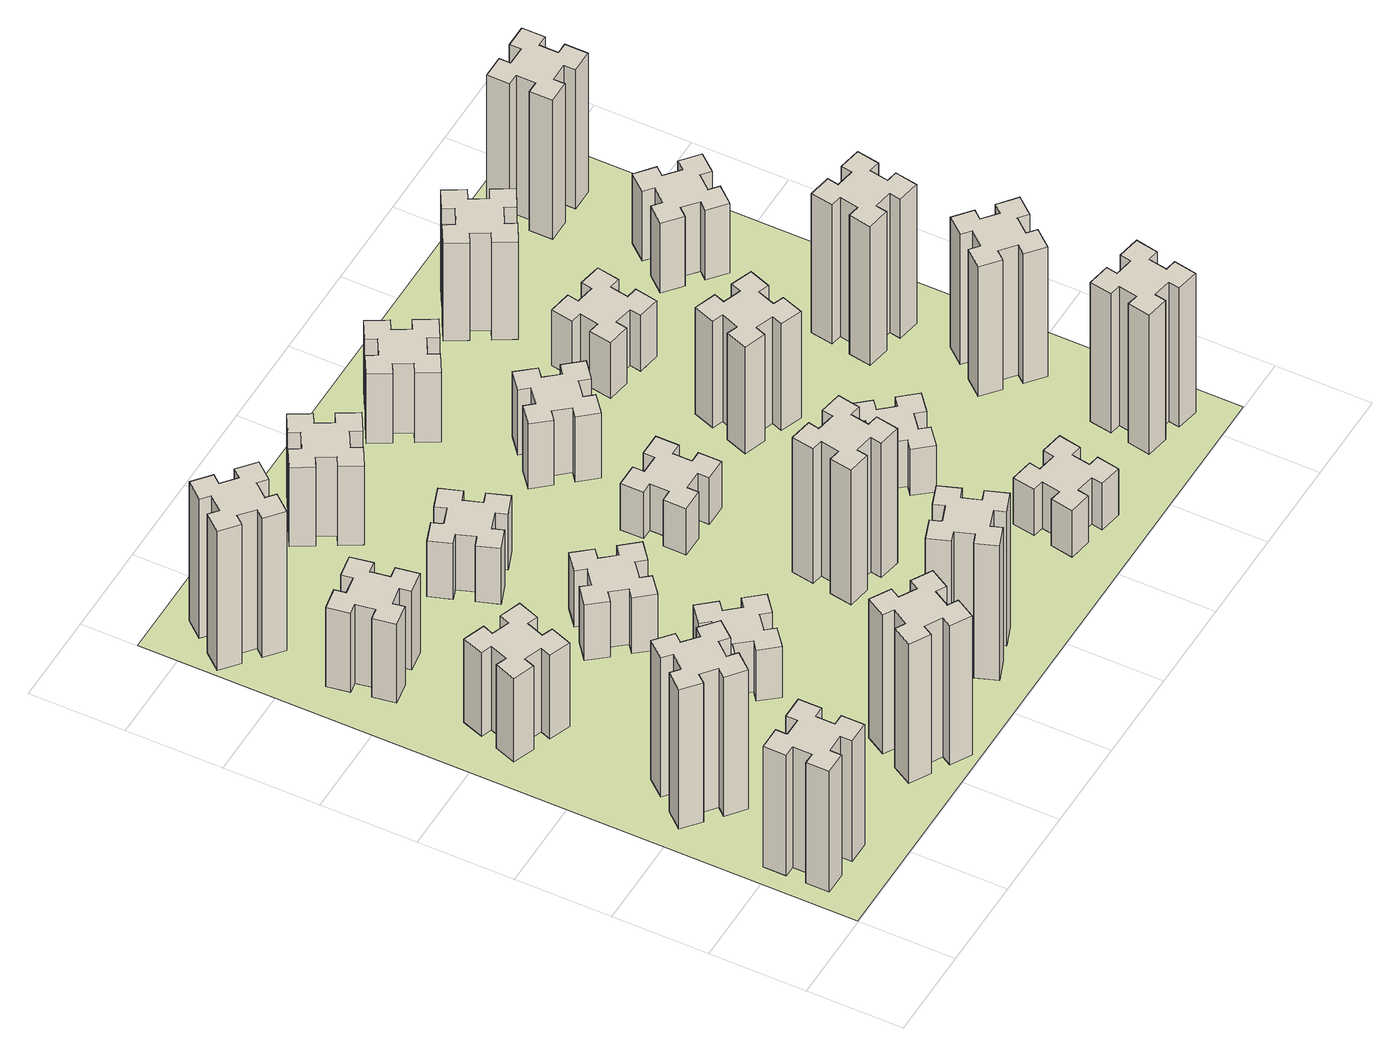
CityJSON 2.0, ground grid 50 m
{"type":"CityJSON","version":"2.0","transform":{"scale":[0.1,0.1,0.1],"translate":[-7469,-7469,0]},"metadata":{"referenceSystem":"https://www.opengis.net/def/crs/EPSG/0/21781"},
"CityObjects":{
"building1":{"type":"Building","attributes":{"class":"1000","function":"1000","usage":"1000","yearOfConstruction":2016,"roofType":"1000","measuredHeight":78,"storeysAboveGround":30,"storeysBelowGround":0},"geometry":[{"type":"Solid","lod":"1","boundaries":[[[[0,1,2,3,4,5,6,7,8,9,10,11,12,13,14,15,16,17,18,19]],[[17,16,20,21]],[[16,15,22,20]],[[15,14,23,22]],[[14,13,24,23]],[[13,12,25,24]],[[12,11,26,25]],[[11,10,27,26]],[[10,9,28,27]],[[9,8,29,28]],[[8,7,30,29]],[[7,6,31,30]],[[6,5,32,31]],[[5,4,33,32]],[[4,3,34,33]],[[3,2,35,34]],[[2,1,36,35]],[[1,0,37,36]],[[0,19,38,37]],[[19,18,39,38]],[[18,17,21,39]],[[24,25,26,27,28,29,30,31,32,33,34,35,36,37,38,39,21,20,22,23]]]]}]},
"building2":{"type":"Building","attributes":{"class":"1000","function":"1000","usage":"1000","yearOfConstruction":2016,"roofType":"1000","measuredHeight":90,"storeysAboveGround":30,"storeysBelowGround":0},"geometry":[{"type":"Solid","lod":"1","boundaries":[[[[40,41,42,43,44,45,46,47,48,49,50,51,52,53,54,55,56,57,58,59]],[[57,56,60,61]],[[56,55,62,60]],[[55,54,63,62]],[[54,53,64,63]],[[53,52,65,64]],[[52,51,66,65]],[[51,50,67,66]],[[50,49,68,67]],[[49,48,69,68]],[[48,47,70,69]],[[47,46,71,70]],[[46,45,72,71]],[[45,44,73,72]],[[44,43,74,73]],[[43,42,75,74]],[[42,41,76,75]],[[41,40,77,76]],[[40,59,78,77]],[[59,58,79,78]],[[58,57,61,79]],[[64,65,66,67,68,69,70,71,72,73,74,75,76,77,78,79,61,60,62,63]]]]}]},
"building3":{"type":"Building","attributes":{"class":"1000","function":"1000","usage":"1000","yearOfConstruction":2016,"roofType":"1000","measuredHeight":54,"storeysAboveGround":30,"storeysBelowGround":0},"geometry":[{"type":"Solid","lod":"1","boundaries":[[[[80,81,82,83,84,85,86,87,88,89,90,91,92,93,94,95,96,97,98,99]],[[97,96,100,101]],[[96,95,102,100]],[[95,94,103,102]],[[94,93,104,103]],[[93,92,105,104]],[[92,91,106,105]],[[91,90,107,106]],[[90,89,108,107]],[[89,88,109,108]],[[88,87,110,109]],[[87,86,111,110]],[[86,85,112,111]],[[85,84,113,112]],[[84,83,114,113]],[[83,82,115,114]],[[82,81,116,115]],[[81,80,117,116]],[[80,99,118,117]],[[99,98,119,118]],[[98,97,101,119]],[[104,105,106,107,108,109,110,111,112,113,114,115,116,117,118,119,101,100,102,103]]]]}]},
"building4":{"type":"Building","attributes":{"class":"1000","function":"1000","usage":"1000","yearOfConstruction":2016,"roofType":"1000","measuredHeight":51,"storeysAboveGround":30,"storeysBelowGround":0},"geometry":[{"type":"Solid","lod":"1","boundaries":[[[[120,121,122,123,124,125,126,127,128,129,130,131,132,133,134,135,136,137,138,139]],[[137,136,140,141]],[[136,135,142,140]],[[135,134,143,142]],[[134,133,144,143]],[[133,132,145,144]],[[132,131,146,145]],[[131,130,147,146]],[[130,129,148,147]],[[129,128,149,148]],[[128,127,150,149]],[[127,126,151,150]],[[126,125,152,151]],[[125,124,153,152]],[[124,123,154,153]],[[123,122,155,154]],[[122,121,156,155]],[[121,120,157,156]],[[120,139,158,157]],[[139,138,159,158]],[[138,137,141,159]],[[144,145,146,147,148,149,150,151,152,153,154,155,156,157,158,159,141,140,142,143]]]]}]},
"building5":{"type":"Building","attributes":{"class":"1000","function":"1000","usage":"1000","yearOfConstruction":2016,"roofType":"1000","measuredHeight":90,"storeysAboveGround":30,"storeysBelowGround":0},"geometry":[{"type":"Solid","lod":"1","boundaries":[[[[160,161,162,163,164,165,166,167,168,169,170,171,172,173,174,175,176,177,178,179]],[[177,176,180,181]],[[176,175,182,180]],[[175,174,183,182]],[[174,173,184,183]],[[173,172,185,184]],[[172,171,186,185]],[[171,170,187,186]],[[170,169,188,187]],[[169,168,189,188]],[[168,167,190,189]],[[167,166,191,190]],[[166,165,192,191]],[[165,164,193,192]],[[164,163,194,193]],[[163,162,195,194]],[[162,161,196,195]],[[161,160,197,196]],[[160,179,198,197]],[[179,178,199,198]],[[178,177,181,199]],[[184,185,186,187,188,189,190,191,192,193,194,195,196,197,198,199,181,180,182,183]]]]}]},
"building6":{"type":"Building","attributes":{"class":"1000","function":"1000","usage":"1000","yearOfConstruction":2016,"roofType":"1000","measuredHeight":90,"storeysAboveGround":30,"storeysBelowGround":0},"geometry":[{"type":"Solid","lod":"1","boundaries":[[[[200,201,202,203,204,205,206,207,208,209,210,211,212,213,214,215,216,217,218,219]],[[217,216,220,221]],[[216,215,222,220]],[[215,214,223,222]],[[214,213,224,223]],[[213,212,225,224]],[[212,211,226,225]],[[211,210,227,226]],[[210,209,228,227]],[[209,208,229,228]],[[208,207,230,229]],[[207,206,231,230]],[[206,205,232,231]],[[205,204,233,232]],[[204,203,234,233]],[[203,202,235,234]],[[202,201,236,235]],[[201,200,237,236]],[[200,219,238,237]],[[219,218,239,238]],[[218,217,221,239]],[[224,225,226,227,228,229,230,231,232,233,234,235,236,237,238,239,221,220,222,223]]]]}]},
"building7":{"type":"Building","attributes":{"class":"1000","function":"1000","usage":"1000","yearOfConstruction":2016,"roofType":"1000","measuredHeight":33,"storeysAboveGround":30,"storeysBelowGround":0},"geometry":[{"type":"Solid","lod":"1","boundaries":[[[[240,241,242,243,244,245,246,247,248,249,250,251,252,253,254,255,256,257,258,259]],[[257,256,260,261]],[[256,255,262,260]],[[255,254,263,262]],[[254,253,264,263]],[[253,252,265,264]],[[252,251,266,265]],[[251,250,267,266]],[[250,249,268,267]],[[249,248,269,268]],[[248,247,270,269]],[[247,246,271,270]],[[246,245,272,271]],[[245,244,273,272]],[[244,243,274,273]],[[243,242,275,274]],[[242,241,276,275]],[[241,240,277,276]],[[240,259,278,277]],[[259,258,279,278]],[[258,257,261,279]],[[264,265,266,267,268,269,270,271,272,273,274,275,276,277,278,279,261,260,262,263]]]]}]},
"building8":{"type":"Building","attributes":{"class":"1000","function":"1000","usage":"1000","yearOfConstruction":2016,"roofType":"1000","measuredHeight":36,"storeysAboveGround":30,"storeysBelowGround":0},"geometry":[{"type":"Solid","lod":"1","boundaries":[[[[280,281,282,283,284,285,286,287,288,289,290,291,292,293,294,295,296,297,298,299]],[[297,296,300,301]],[[296,295,302,300]],[[295,294,303,302]],[[294,293,304,303]],[[293,292,305,304]],[[292,291,306,305]],[[291,290,307,306]],[[290,289,308,307]],[[289,288,309,308]],[[288,287,310,309]],[[287,286,311,310]],[[286,285,312,311]],[[285,284,313,312]],[[284,283,314,313]],[[283,282,315,314]],[[282,281,316,315]],[[281,280,317,316]],[[280,299,318,317]],[[299,298,319,318]],[[298,297,301,319]],[[304,305,306,307,308,309,310,311,312,313,314,315,316,317,318,319,301,300,302,303]]]]}]},
"building9":{"type":"Building","attributes":{"class":"1000","function":"1000","usage":"1000","yearOfConstruction":2016,"roofType":"1000","measuredHeight":87,"storeysAboveGround":30,"storeysBelowGround":0},"geometry":[{"type":"Solid","lod":"1","boundaries":[[[[320,321,322,323,324,325,326,327,328,329,330,331,332,333,334,335,336,337,338,339]],[[337,336,340,341]],[[336,335,342,340]],[[335,334,343,342]],[[334,333,344,343]],[[333,332,345,344]],[[332,331,346,345]],[[331,330,347,346]],[[330,329,348,347]],[[329,328,349,348]],[[328,327,350,349]],[[327,326,351,350]],[[326,325,352,351]],[[325,324,353,352]],[[324,323,354,353]],[[323,322,355,354]],[[322,321,356,355]],[[321,320,357,356]],[[320,339,358,357]],[[339,338,359,358]],[[338,337,341,359]],[[344,345,346,347,348,349,350,351,352,353,354,355,356,357,358,359,341,340,342,343]]]]}]},
"building10":{"type":"Building","attributes":{"class":"1000","function":"1000","usage":"1000","yearOfConstruction":2016,"roofType":"1000","measuredHeight":36,"storeysAboveGround":30,"storeysBelowGround":0},"geometry":[{"type":"Solid","lod":"1","boundaries":[[[[360,361,362,363,364,365,366,367,368,369,370,371,372,373,374,375,376,377,378,379]],[[377,376,380,381]],[[376,375,382,380]],[[375,374,383,382]],[[374,373,384,383]],[[373,372,385,384]],[[372,371,386,385]],[[371,370,387,386]],[[370,369,388,387]],[[369,368,389,388]],[[368,367,390,389]],[[367,366,391,390]],[[366,365,392,391]],[[365,364,393,392]],[[364,363,394,393]],[[363,362,395,394]],[[362,361,396,395]],[[361,360,397,396]],[[360,379,398,397]],[[379,378,399,398]],[[378,377,381,399]],[[384,385,386,387,388,389,390,391,392,393,394,395,396,397,398,399,381,380,382,383]]]]}]},
"building11":{"type":"Building","attributes":{"class":"1000","function":"1000","usage":"1000","yearOfConstruction":2016,"roofType":"1000","measuredHeight":51,"storeysAboveGround":30,"storeysBelowGround":0},"geometry":[{"type":"Solid","lod":"1","boundaries":[[[[400,401,402,403,404,405,406,407,408,409,410,411,412,413,414,415,416,417,418,419]],[[417,416,420,421]],[[416,415,422,420]],[[415,414,423,422]],[[414,413,424,423]],[[413,412,425,424]],[[412,411,426,425]],[[411,410,427,426]],[[410,409,428,427]],[[409,408,429,428]],[[408,407,430,429]],[[407,406,431,430]],[[406,405,432,431]],[[405,404,433,432]],[[404,403,434,433]],[[403,402,435,434]],[[402,401,436,435]],[[401,400,437,436]],[[400,419,438,437]],[[419,418,439,438]],[[418,417,421,439]],[[424,425,426,427,428,429,430,431,432,433,434,435,436,437,438,439,421,420,422,423]]]]}]},
"building12":{"type":"Building","attributes":{"class":"1000","function":"1000","usage":"1000","yearOfConstruction":2016,"roofType":"1000","measuredHeight":87,"storeysAboveGround":30,"storeysBelowGround":0},"geometry":[{"type":"Solid","lod":"1","boundaries":[[[[440,441,442,443,444,445,446,447,448,449,450,451,452,453,454,455,456,457,458,459]],[[457,456,460,461]],[[456,455,462,460]],[[455,454,463,462]],[[454,453,464,463]],[[453,452,465,464]],[[452,451,466,465]],[[451,450,467,466]],[[450,449,468,467]],[[449,448,469,468]],[[448,447,470,469]],[[447,446,471,470]],[[446,445,472,471]],[[445,444,473,472]],[[444,443,474,473]],[[443,442,475,474]],[[442,441,476,475]],[[441,440,477,476]],[[440,459,478,477]],[[459,458,479,478]],[[458,457,461,479]],[[464,465,466,467,468,469,470,471,472,473,474,475,476,477,478,479,461,460,462,463]]]]}]},
"building13":{"type":"Building","attributes":{"class":"1000","function":"1000","usage":"1000","yearOfConstruction":2016,"roofType":"1000","measuredHeight":30,"storeysAboveGround":30,"storeysBelowGround":0},"geometry":[{"type":"Solid","lod":"1","boundaries":[[[[480,481,482,483,484,485,486,487,488,489,490,491,492,493,494,495,496,497,498,499]],[[497,496,500,501]],[[496,495,502,500]],[[495,494,503,502]],[[494,493,504,503]],[[493,492,505,504]],[[492,491,506,505]],[[491,490,507,506]],[[490,489,508,507]],[[489,488,509,508]],[[488,487,510,509]],[[487,486,511,510]],[[486,485,512,511]],[[485,484,513,512]],[[484,483,514,513]],[[483,482,515,514]],[[482,481,516,515]],[[481,480,517,516]],[[480,499,518,517]],[[499,498,519,518]],[[498,497,501,519]],[[504,505,506,507,508,509,510,511,512,513,514,515,516,517,518,519,501,500,502,503]]]]}]},
"building14":{"type":"Building","attributes":{"class":"1000","function":"1000","usage":"1000","yearOfConstruction":2016,"roofType":"1000","measuredHeight":42,"storeysAboveGround":30,"storeysBelowGround":0},"geometry":[{"type":"Solid","lod":"1","boundaries":[[[[520,521,522,523,524,525,526,527,528,529,530,531,532,533,534,535,536,537,538,539]],[[537,536,540,541]],[[536,535,542,540]],[[535,534,543,542]],[[534,533,544,543]],[[533,532,545,544]],[[532,531,546,545]],[[531,530,547,546]],[[530,529,548,547]],[[529,528,549,548]],[[528,527,550,549]],[[527,526,551,550]],[[526,525,552,551]],[[525,524,553,552]],[[524,523,554,553]],[[523,522,555,554]],[[522,521,556,555]],[[521,520,557,556]],[[520,539,558,557]],[[539,538,559,558]],[[538,537,541,559]],[[544,545,546,547,548,549,550,551,552,553,554,555,556,557,558,559,541,540,542,543]]]]}]},
"building15":{"type":"Building","attributes":{"class":"1000","function":"1000","usage":"1000","yearOfConstruction":2016,"roofType":"1000","measuredHeight":30,"storeysAboveGround":30,"storeysBelowGround":0},"geometry":[{"type":"Solid","lod":"1","boundaries":[[[[560,561,562,563,564,565,566,567,568,569,570,571,572,573,574,575,576,577,578,579]],[[577,576,580,581]],[[576,575,582,580]],[[575,574,583,582]],[[574,573,584,583]],[[573,572,585,584]],[[572,571,586,585]],[[571,570,587,586]],[[570,569,588,587]],[[569,568,589,588]],[[568,567,590,589]],[[567,566,591,590]],[[566,565,592,591]],[[565,564,593,592]],[[564,563,594,593]],[[563,562,595,594]],[[562,561,596,595]],[[561,560,597,596]],[[560,579,598,597]],[[579,578,599,598]],[[578,577,581,599]],[[584,585,586,587,588,589,590,591,592,593,594,595,596,597,598,599,581,580,582,583]]]]}]},
"building16":{"type":"Building","attributes":{"class":"1000","function":"1000","usage":"1000","yearOfConstruction":2016,"roofType":"1000","measuredHeight":45,"storeysAboveGround":30,"storeysBelowGround":0},"geometry":[{"type":"Solid","lod":"1","boundaries":[[[[600,601,602,603,604,605,606,607,608,609,610,611,612,613,614,615,616,617,618,619]],[[617,616,620,621]],[[616,615,622,620]],[[615,614,623,622]],[[614,613,624,623]],[[613,612,625,624]],[[612,611,626,625]],[[611,610,627,626]],[[610,609,628,627]],[[609,608,629,628]],[[608,607,630,629]],[[607,606,631,630]],[[606,605,632,631]],[[605,604,633,632]],[[604,603,634,633]],[[603,602,635,634]],[[602,601,636,635]],[[601,600,637,636]],[[600,619,638,637]],[[619,618,639,638]],[[618,617,621,639]],[[624,625,626,627,628,629,630,631,632,633,634,635,636,637,638,639,621,620,622,623]]]]}]},
"building17":{"type":"Building","attributes":{"class":"1000","function":"1000","usage":"1000","yearOfConstruction":2016,"roofType":"1000","measuredHeight":30,"storeysAboveGround":30,"storeysBelowGround":0},"geometry":[{"type":"Solid","lod":"1","boundaries":[[[[640,641,642,643,644,645,646,647,648,649,650,651,652,653,654,655,656,657,658,659]],[[657,656,660,661]],[[656,655,662,660]],[[655,654,663,662]],[[654,653,664,663]],[[653,652,665,664]],[[652,651,666,665]],[[651,650,667,666]],[[650,649,668,667]],[[649,648,669,668]],[[648,647,670,669]],[[647,646,671,670]],[[646,645,672,671]],[[645,644,673,672]],[[644,643,674,673]],[[643,642,675,674]],[[642,641,676,675]],[[641,640,677,676]],[[640,659,678,677]],[[659,658,679,678]],[[658,657,661,679]],[[664,665,666,667,668,669,670,671,672,673,674,675,676,677,678,679,661,660,662,663]]]]}]},
"building18":{"type":"Building","attributes":{"class":"1000","function":"1000","usage":"1000","yearOfConstruction":2016,"roofType":"1000","measuredHeight":69,"storeysAboveGround":30,"storeysBelowGround":0},"geometry":[{"type":"Solid","lod":"1","boundaries":[[[[680,681,682,683,684,685,686,687,688,689,690,691,692,693,694,695,696,697,698,699]],[[697,696,700,701]],[[696,695,702,700]],[[695,694,703,702]],[[694,693,704,703]],[[693,692,705,704]],[[692,691,706,705]],[[691,690,707,706]],[[690,689,708,707]],[[689,688,709,708]],[[688,687,710,709]],[[687,686,711,710]],[[686,685,712,711]],[[685,684,713,712]],[[684,683,714,713]],[[683,682,715,714]],[[682,681,716,715]],[[681,680,717,716]],[[680,699,718,717]],[[699,698,719,718]],[[698,697,701,719]],[[704,705,706,707,708,709,710,711,712,713,714,715,716,717,718,719,701,700,702,703]]]]}]},
"building19":{"type":"Building","attributes":{"class":"1000","function":"1000","usage":"1000","yearOfConstruction":2016,"roofType":"1000","measuredHeight":36,"storeysAboveGround":30,"storeysBelowGround":0},"geometry":[{"type":"Solid","lod":"1","boundaries":[[[[720,721,722,723,724,725,726,727,728,729,730,731,732,733,734,735,736,737,738,739]],[[737,736,740,741]],[[736,735,742,740]],[[735,734,743,742]],[[734,733,744,743]],[[733,732,745,744]],[[732,731,746,745]],[[731,730,747,746]],[[730,729,748,747]],[[729,728,749,748]],[[728,727,750,749]],[[727,726,751,750]],[[726,725,752,751]],[[725,724,753,752]],[[724,723,754,753]],[[723,722,755,754]],[[722,721,756,755]],[[721,720,757,756]],[[720,739,758,757]],[[739,738,759,758]],[[738,737,741,759]],[[744,745,746,747,748,749,750,751,752,753,754,755,756,757,758,759,741,740,742,743]]]]}]},
"building20":{"type":"Building","attributes":{"class":"1000","function":"1000","usage":"1000","yearOfConstruction":2016,"roofType":"1000","measuredHeight":90,"storeysAboveGround":30,"storeysBelowGround":0},"geometry":[{"type":"Solid","lod":"1","boundaries":[[[[760,761,762,763,764,765,766,767,768,769,770,771,772,773,774,775,776,777,778,779]],[[777,776,780,781]],[[776,775,782,780]],[[775,774,783,782]],[[774,773,784,783]],[[773,772,785,784]],[[772,771,786,785]],[[771,770,787,786]],[[770,769,788,787]],[[769,768,789,788]],[[768,767,790,789]],[[767,766,791,790]],[[766,765,792,791]],[[765,764,793,792]],[[764,763,794,793]],[[763,762,795,794]],[[762,761,796,795]],[[761,760,797,796]],[[760,779,798,797]],[[779,778,799,798]],[[778,777,781,799]],[[784,785,786,787,788,789,790,791,792,793,794,795,796,797,798,799,781,780,782,783]]]]}]},
"building21":{"type":"Building","attributes":{"class":"1000","function":"1000","usage":"1000","yearOfConstruction":2016,"roofType":"1000","measuredHeight":63,"storeysAboveGround":30,"storeysBelowGround":0},"geometry":[{"type":"Solid","lod":"1","boundaries":[[[[800,801,802,803,804,805,806,807,808,809,810,811,812,813,814,815,816,817,818,819]],[[817,816,820,821]],[[816,815,822,820]],[[815,814,823,822]],[[814,813,824,823]],[[813,812,825,824]],[[812,811,826,825]],[[811,810,827,826]],[[810,809,828,827]],[[809,808,829,828]],[[808,807,830,829]],[[807,806,831,830]],[[806,805,832,831]],[[805,804,833,832]],[[804,803,834,833]],[[803,802,835,834]],[[802,801,836,835]],[[801,800,837,836]],[[800,819,838,837]],[[819,818,839,838]],[[818,817,821,839]],[[824,825,826,827,828,829,830,831,832,833,834,835,836,837,838,839,821,820,822,823]]]]}]},
"building22":{"type":"Building","attributes":{"class":"1000","function":"1000","usage":"1000","yearOfConstruction":2016,"roofType":"1000","measuredHeight":84,"storeysAboveGround":30,"storeysBelowGround":0},"geometry":[{"type":"Solid","lod":"1","boundaries":[[[[840,841,842,843,844,845,846,847,848,849,850,851,852,853,854,855,856,857,858,859]],[[857,856,860,861]],[[856,855,862,860]],[[855,854,863,862]],[[854,853,864,863]],[[853,852,865,864]],[[852,851,866,865]],[[851,850,867,866]],[[850,849,868,867]],[[849,848,869,868]],[[848,847,870,869]],[[847,846,871,870]],[[846,845,872,871]],[[845,844,873,872]],[[844,843,874,873]],[[843,842,875,874]],[[842,841,876,875]],[[841,840,877,876]],[[840,859,878,877]],[[859,858,879,878]],[[858,857,861,879]],[[864,865,866,867,868,869,870,871,872,873,874,875,876,877,878,879,861,860,862,863]]]]}]},
"building23":{"type":"Building","attributes":{"class":"1000","function":"1000","usage":"1000","yearOfConstruction":2016,"roofType":"1000","measuredHeight":90,"storeysAboveGround":30,"storeysBelowGround":0},"geometry":[{"type":"Solid","lod":"1","boundaries":[[[[880,881,882,883,884,885,886,887,888,889,890,891,892,893,894,895,896,897,898,899]],[[897,896,900,901]],[[896,895,902,900]],[[895,894,903,902]],[[894,893,904,903]],[[893,892,905,904]],[[892,891,906,905]],[[891,890,907,906]],[[890,889,908,907]],[[889,888,909,908]],[[888,887,910,909]],[[887,886,911,910]],[[886,885,912,911]],[[885,884,913,912]],[[884,883,914,913]],[[883,882,915,914]],[[882,881,916,915]],[[881,880,917,916]],[[880,899,918,917]],[[899,898,919,918]],[[898,897,901,919]],[[904,905,906,907,908,909,910,911,912,913,914,915,916,917,918,919,901,900,902,903]]]]}]},
"building24":{"type":"Building","attributes":{"class":"1000","function":"1000","usage":"1000","yearOfConstruction":2016,"roofType":"1000","measuredHeight":45,"storeysAboveGround":30,"storeysBelowGround":0},"geometry":[{"type":"Solid","lod":"1","boundaries":[[[[920,921,922,923,924,925,926,927,928,929,930,931,932,933,934,935,936,937,938,939]],[[937,936,940,941]],[[936,935,942,940]],[[935,934,943,942]],[[934,933,944,943]],[[933,932,945,944]],[[932,931,946,945]],[[931,930,947,946]],[[930,929,948,947]],[[929,928,949,948]],[[928,927,950,949]],[[927,926,951,950]],[[926,925,952,951]],[[925,924,953,952]],[[924,923,954,953]],[[923,922,955,954]],[[922,921,956,955]],[[921,920,957,956]],[[920,939,958,957]],[[939,938,959,958]],[[938,937,941,959]],[[944,945,946,947,948,949,950,951,952,953,954,955,956,957,958,959,941,940,942,943]]]]}]},
"building25":{"type":"Building","attributes":{"class":"1000","function":"1000","usage":"1000","yearOfConstruction":2016,"roofType":"1000","measuredHeight":90,"storeysAboveGround":30,"storeysBelowGround":0},"geometry":[{"type":"Solid","lod":"1","boundaries":[[[[960,961,962,963,964,965,966,967,968,969,970,971,972,973,974,975,976,977,978,979]],[[977,976,980,981]],[[976,975,982,980]],[[975,974,983,982]],[[974,973,984,983]],[[973,972,985,984]],[[972,971,986,985]],[[971,970,987,986]],[[970,969,988,987]],[[969,968,989,988]],[[968,967,990,989]],[[967,966,991,990]],[[966,965,992,991]],[[965,964,993,992]],[[964,963,994,993]],[[963,962,995,994]],[[962,961,996,995]],[[961,960,997,996]],[[960,979,998,997]],[[979,978,999,998]],[[978,977,981,999]],[[984,985,986,987,988,989,990,991,992,993,994,995,996,997,998,999,981,980,982,983]]]]}]},
"landuse1":{"type":"LandUse","attributes":{"name":"plot1","function":"1010"},"geometry":[{"type":"MultiSurface","lod":"1","boundaries":[[[1000,1001,1002,1003]]]}]}
},
"vertices":[
[165,425,0],[165,325,0],[105,325,0],[105,205,0],[225,205,0],[225,265,0],[325,265,0],[325,205,0],[445,205,0],[445,325,0],[385,325,0],[385,425,0],[445,425,0],[445,545,0],[325,545,0],[325,485,0],[225,485,0],[225,545,0],[105,545,0],[105,425,0],[225,485,780],[225,545,780],[325,485,780],[325,545,780],[445,545,780],[445,425,780],[385,425,780],[385,325,780],[445,325,780],[445,205,780],[325,205,780],[325,265,780],[225,265,780],[225,205,780],[105,205,780],[105,325,780],[165,325,780],[165,425,780],[105,425,780],[105,545,780],
[484,1067,0],[408,1132,0],[446,1178,0],[354,1255,0],[277,1163,0],[323,1124,0],[259,1048,0],[213,1086,0],[136,994,0],[228,917,0],[266,963,0],[343,899,0],[304,853,0],[396,776,0],[473,868,0],[427,906,0],[492,983,0],[538,944,0],[615,1036,0],[523,1113,0],[492,983,900],[538,944,900],[427,906,900],[473,868,900],[396,776,900],[304,853,900],[343,899,900],[266,963,900],[228,917,900],[136,994,900],[213,1086,900],[259,1048,900],[323,1124,900],[277,1163,900],[354,1255,900],[446,1178,900],[408,1132,900],[484,1067,900],[523,1113,900],[615,1036,900],
[291,1869,0],[385,1835,0],[364,1779,0],[477,1737,0],[518,1850,0],[462,1871,0],[496,1965,0],[552,1944,0],[593,2057,0],[480,2098,0],[460,2042,0],[366,2076,0],[387,2132,0],[274,2173,0],[233,2060,0],[289,2040,0],[255,1946,0],[199,1967,0],[157,1854,0],[270,1813,0],[255,1946,540],[199,1967,540],[289,2040,540],[233,2060,540],[274,2173,540],[387,2132,540],[366,2076,540],[460,2042,540],[480,2098,540],[593,2057,540],[552,1944,540],[496,1965,540],[462,1871,540],[518,1850,540],[477,1737,540],[364,1779,540],[385,1835,540],[291,1869,540],[270,1813,540],[157,1854,540],
[405,2812,0],[307,2795,0],[297,2854,0],[178,2833,0],[199,2715,0],[258,2725,0],[276,2627,0],[217,2617,0],[237,2498,0],[356,2519,0],[345,2578,0],[444,2596,0],[454,2537,0],[572,2557,0],[551,2676,0],[492,2665,0],[475,2764,0],[534,2774,0],[513,2892,0],[395,2871,0],[475,2764,510],[534,2774,510],[492,2665,510],[551,2676,510],[572,2557,510],[454,2537,510],[444,2596,510],[345,2578,510],[356,2519,510],[237,2498,510],[217,2617,510],[276,2627,510],[258,2725,510],[199,2715,510],[178,2833,510],[297,2854,510],[307,2795,510],[405,2812,510],[395,2871,510],[513,2892,510],
[1214,346,0],[1127,396,0],[1157,448,0],[1053,508,0],[993,404,0],[1045,374,0],[995,287,0],[943,317,0],[883,213,0],[987,153,0],[1017,205,0],[1104,155,0],[1074,103,0],[1178,43,0],[1238,147,0],[1186,177,0],[1236,264,0],[1288,234,0],[1348,338,0],[1244,398,0],[1236,264,900],[1288,234,900],[1186,177,900],[1238,147,900],[1178,43,900],[1074,103,900],[1104,155,900],[1017,205,900],[987,153,900],[883,213,900],[943,317,900],[995,287,900],[1045,374,900],[993,404,900],[1053,508,900],[1157,448,900],[1127,396,900],[1214,346,900],[1244,398,900],[1348,338,900],
[384,3387,0],[308,3452,0],[346,3498,0],[254,3575,0],[177,3483,0],[223,3444,0],[159,3368,0],[113,3406,0],[36,3314,0],[128,3237,0],[166,3283,0],[243,3219,0],[204,3173,0],[296,3096,0],[373,3188,0],[327,3226,0],[392,3303,0],[438,3264,0],[515,3356,0],[423,3433,0],[392,3303,900],[438,3264,900],[327,3226,900],[373,3188,900],[296,3096,900],[204,3173,900],[243,3219,900],[166,3283,900],[128,3237,900],[36,3314,900],[113,3406,900],[159,3368,900],[223,3444,900],[177,3483,900],[254,3575,900],[346,3498,900],[308,3452,900],[384,3387,900],[423,3433,900],[515,3356,900],
[1083,1332,0],[1006,1267,0],[968,1313,0],[876,1236,0],[953,1144,0],[999,1183,0],[1063,1106,0],[1017,1068,0],[1094,976,0],[1186,1053,0],[1148,1099,0],[1224,1163,0],[1263,1117,0],[1355,1194,0],[1278,1286,0],[1232,1248,0],[1167,1324,0],[1213,1363,0],[1136,1455,0],[1044,1378,0],[1167,1324,330],[1213,1363,330],[1232,1248,330],[1278,1286,330],[1355,1194,330],[1263,1117,330],[1224,1163,330],[1148,1099,330],[1186,1053,330],[1094,976,330],[1017,1068,330],[1063,1106,330],[999,1183,330],[953,1144,330],[876,1236,330],[968,1313,330],[1006,1267,330],[1083,1332,330],[1044,1378,330],[1136,1455,330],
[1083,1972,0],[1006,1907,0],[968,1953,0],[876,1876,0],[953,1784,0],[999,1823,0],[1063,1746,0],[1017,1708,0],[1094,1616,0],[1186,1693,0],[1148,1739,0],[1224,1803,0],[1263,1757,0],[1355,1834,0],[1278,1926,0],[1232,1888,0],[1167,1964,0],[1213,2003,0],[1136,2095,0],[1044,2018,0],[1167,1964,360],[1213,2003,360],[1232,1888,360],[1278,1926,360],[1355,1834,360],[1263,1757,360],[1224,1803,360],[1148,1739,360],[1186,1693,360],[1094,1616,360],[1017,1708,360],[1063,1746,360],[999,1823,360],[953,1784,360],[876,1876,360],[968,1953,360],[1006,1907,360],[1083,1972,360],[1044,2018,360],[1136,2095,360],
[1765,496,0],[1671,462,0],[1650,518,0],[1537,477,0],[1579,364,0],[1635,385,0],[1669,291,0],[1613,270,0],[1654,157,0],[1767,199,0],[1746,255,0],[1840,289,0],[1860,233,0],[1973,274,0],[1932,387,0],[1876,366,0],[1842,460,0],[1898,480,0],[1857,593,0],[1744,552,0],[1842,460,870],[1898,480,870],[1876,366,870],[1932,387,870],[1973,274,870],[1860,233,870],[1840,289,870],[1746,255,870],[1767,199,870],[1654,157,870],[1613,270,870],[1669,291,870],[1635,385,870],[1579,364,870],[1537,477,870],[1650,518,870],[1671,462,870],[1765,496,870],[1744,552,870],[1857,593,870],
[1106,2475,0],[1200,2509,0],[1220,2453,0],[1333,2494,0],[1292,2607,0],[1236,2586,0],[1202,2680,0],[1258,2700,0],[1217,2813,0],[1104,2772,0],[1125,2716,0],[1031,2682,0],[1010,2738,0],[897,2697,0],[939,2584,0],[995,2605,0],[1029,2511,0],[973,2490,0],[1014,2377,0],[1127,2419,0],[1029,2511,360],[973,2490,360],[995,2605,360],[939,2584,360],[897,2697,360],[1010,2738,360],[1031,2682,360],[1125,2716,360],[1104,2772,360],[1217,2813,360],[1258,2700,360],[1202,2680,360],[1236,2586,360],[1292,2607,360],[1333,2494,360],[1220,2453,360],[1200,2509,360],[1106,2475,360],[1127,2419,360],[1014,2377,360],
[995,3324,0],[1045,3237,0],[993,3207,0],[1053,3103,0],[1157,3163,0],[1127,3215,0],[1214,3265,0],[1244,3213,0],[1348,3273,0],[1288,3377,0],[1236,3347,0],[1186,3434,0],[1238,3464,0],[1178,3568,0],[1074,3508,0],[1104,3456,0],[1017,3406,0],[987,3458,0],[883,3398,0],[943,3294,0],[1017,3406,510],[987,3458,510],[1104,3456,510],[1074,3508,510],[1178,3568,510],[1238,3464,510],[1186,3434,510],[1236,3347,510],[1288,3377,510],[1348,3273,510],[1244,3213,510],[1214,3265,510],[1127,3215,510],[1157,3163,510],[1053,3103,510],[993,3207,510],[1045,3237,510],[995,3324,510],[943,3294,510],[883,3398,510],
[2055,1047,0],[2072,1145,0],[2131,1135,0],[2152,1253,0],[2034,1274,0],[2024,1215,0],[1925,1232,0],[1936,1291,0],[1817,1312,0],[1797,1194,0],[1856,1184,0],[1838,1085,0],[1779,1096,0],[1758,977,0],[1877,957,0],[1887,1016,0],[1985,998,0],[1975,939,0],[2093,918,0],[2114,1037,0],[1985,998,870],[1975,939,870],[1887,1016,870],[1877,957,870],[1758,977,870],[1779,1096,870],[1838,1085,870],[1856,1184,870],[1797,1194,870],[1817,1312,870],[1936,1291,870],[1925,1232,870],[2024,1215,870],[2034,1274,870],[2152,1253,870],[2131,1135,870],[2072,1145,870],[2055,1047,870],[2114,1037,870],[2093,918,870],
[1905,2065,0],[1805,2065,0],[1805,2125,0],[1685,2125,0],[1685,2005,0],[1745,2005,0],[1745,1905,0],[1685,1905,0],[1685,1785,0],[1805,1785,0],[1805,1845,0],[1905,1845,0],[1905,1785,0],[2025,1785,0],[2025,1905,0],[1965,1905,0],[1965,2005,0],[2025,2005,0],[2025,2125,0],[1905,2125,0],[1965,2005,300],[2025,2005,300],[1965,1905,300],[2025,1905,300],[2025,1785,300],[1905,1785,300],[1905,1845,300],[1805,1845,300],[1805,1785,300],[1685,1785,300],[1685,1905,300],[1745,1905,300],[1745,2005,300],[1685,2005,300],[1685,2125,300],[1805,2125,300],[1805,2065,300],[1905,2065,300],[1905,2125,300],[2025,2125,300],
[1839,2563,0],[1903,2486,0],[1857,2448,0],[1934,2356,0],[2026,2433,0],[1988,2479,0],[2064,2543,0],[2103,2497,0],[2195,2574,0],[2118,2666,0],[2072,2628,0],[2007,2704,0],[2053,2743,0],[1976,2835,0],[1884,2758,0],[1923,2712,0],[1846,2647,0],[1808,2693,0],[1716,2616,0],[1793,2524,0],[1846,2647,420],[1808,2693,420],[1923,2712,420],[1884,2758,420],[1976,2835,420],[2053,2743,420],[2007,2704,420],[2072,2628,420],[2118,2666,420],[2195,2574,420],[2103,2497,420],[2064,2543,420],[1988,2479,420],[2026,2433,420],[1934,2356,420],[1857,2448,420],[1903,2486,420],[1839,2563,420],[1793,2524,420],[1716,2616,420],
[2596,444,0],[2578,345,0],[2519,356,0],[2498,237,0],[2617,217,0],[2627,276,0],[2725,258,0],[2715,199,0],[2833,178,0],[2854,297,0],[2795,307,0],[2812,405,0],[2871,395,0],[2892,513,0],[2774,534,0],[2764,475,0],[2665,492,0],[2676,551,0],[2557,572,0],[2537,454,0],[2665,492,300],[2676,551,300],[2764,475,300],[2774,534,300],[2892,513,300],[2871,395,300],[2812,405,300],[2795,307,300],[2854,297,300],[2833,178,300],[2715,199,300],[2725,258,300],[2627,276,300],[2617,217,300],[2498,237,300],[2519,356,300],[2578,345,300],[2596,444,300],[2537,454,300],[2557,572,300],
[1844,3456,0],[1757,3406,0],[1727,3458,0],[1623,3398,0],[1683,3294,0],[1735,3324,0],[1785,3237,0],[1733,3207,0],[1793,3103,0],[1897,3163,0],[1867,3215,0],[1954,3265,0],[1984,3213,0],[2088,3273,0],[2028,3377,0],[1976,3347,0],[1926,3434,0],[1978,3464,0],[1918,3568,0],[1814,3508,0],[1926,3434,450],[1978,3464,450],[1976,3347,450],[2028,3377,450],[2088,3273,450],[1984,3213,450],[1954,3265,450],[1867,3215,450],[1897,3163,450],[1793,3103,450],[1733,3207,450],[1785,3237,450],[1735,3324,450],[1683,3294,450],[1623,3398,450],[1727,3458,450],[1757,3406,450],[1844,3456,450],[1814,3508,450],[1918,3568,450],
[2628,1099,0],[2704,1163,0],[2743,1117,0],[2835,1194,0],[2758,1286,0],[2712,1248,0],[2647,1324,0],[2693,1363,0],[2616,1455,0],[2524,1378,0],[2563,1332,0],[2486,1267,0],[2448,1313,0],[2356,1236,0],[2433,1144,0],[2479,1183,0],[2543,1106,0],[2497,1068,0],[2574,976,0],[2666,1053,0],[2543,1106,300],[2497,1068,300],[2479,1183,300],[2433,1144,300],[2356,1236,300],[2448,1313,300],[2486,1267,300],[2563,1332,300],[2524,1378,300],[2616,1455,300],[2693,1363,300],[2647,1324,300],[2712,1248,300],[2758,1286,300],[2835,1194,300],[2743,1117,300],[2704,1163,300],[2628,1099,300],[2666,1053,300],[2574,976,300],
[2682,1871,0],[2716,1965,0],[2772,1944,0],[2813,2057,0],[2700,2098,0],[2680,2042,0],[2586,2076,0],[2607,2132,0],[2494,2173,0],[2453,2060,0],[2509,2040,0],[2475,1946,0],[2419,1967,0],[2377,1854,0],[2490,1813,0],[2511,1869,0],[2605,1835,0],[2584,1779,0],[2697,1737,0],[2738,1850,0],[2605,1835,690],[2584,1779,690],[2511,1869,690],[2490,1813,690],[2377,1854,690],[2419,1967,690],[2475,1946,690],[2509,2040,690],[2453,2060,690],[2494,2173,690],[2607,2132,690],[2586,2076,690],[2680,2042,690],[2700,2098,690],[2813,2057,690],[2772,1944,690],[2716,1965,690],[2682,1871,690],[2738,1850,690],[2697,1737,690],
[2664,2795,0],[2565,2812,0],[2576,2871,0],[2457,2892,0],[2437,2774,0],[2496,2764,0],[2478,2665,0],[2419,2676,0],[2398,2557,0],[2517,2537,0],[2527,2596,0],[2625,2578,0],[2615,2519,0],[2733,2498,0],[2754,2617,0],[2695,2627,0],[2712,2725,0],[2771,2715,0],[2792,2833,0],[2674,2854,0],[2712,2725,360],[2771,2715,360],[2695,2627,360],[2754,2617,360],[2733,2498,360],[2615,2519,360],[2625,2578,360],[2527,2596,360],[2517,2537,360],[2398,2557,360],[2419,2676,360],[2478,2665,360],[2496,2764,360],[2437,2774,360],[2457,2892,360],[2576,2871,360],[2565,2812,360],[2664,2795,360],[2674,2854,360],[2792,2833,360],
[3504,475,0],[3405,492,0],[3416,551,0],[3297,572,0],[3277,454,0],[3336,444,0],[3318,345,0],[3259,356,0],[3238,237,0],[3357,217,0],[3367,276,0],[3465,258,0],[3455,199,0],[3573,178,0],[3594,297,0],[3535,307,0],[3552,405,0],[3611,395,0],[3632,513,0],[3514,534,0],[3552,405,900],[3611,395,900],[3535,307,900],[3594,297,900],[3573,178,900],[3455,199,900],[3465,258,900],[3367,276,900],[3357,217,900],[3238,237,900],[3259,356,900],[3318,345,900],[3336,444,900],[3277,454,900],[3297,572,900],[3416,551,900],[3405,492,900],[3504,475,900],[3514,534,900],[3632,513,900],
[2716,3347,0],[2666,3434,0],[2718,3464,0],[2658,3568,0],[2554,3508,0],[2584,3456,0],[2497,3406,0],[2467,3458,0],[2363,3398,0],[2423,3294,0],[2475,3324,0],[2525,3237,0],[2473,3207,0],[2533,3103,0],[2637,3163,0],[2607,3215,0],[2694,3265,0],[2724,3213,0],[2828,3273,0],[2768,3377,0],[2694,3265,630],[2724,3213,630],[2607,3215,630],[2637,3163,630],[2533,3103,630],[2473,3207,630],[2525,3237,630],[2475,3324,630],[2423,3294,630],[2363,3398,630],[2467,3458,630],[2497,3406,630],[2584,3456,630],[2554,3508,630],[2658,3568,630],[2718,3464,630],[2666,3434,630],[2716,3347,630],[2768,3377,630],[2828,3273,630],
[3487,1006,0],[3552,1083,0],[3598,1044,0],[3675,1136,0],[3583,1213,0],[3544,1167,0],[3468,1232,0],[3506,1278,0],[3414,1355,0],[3337,1263,0],[3383,1224,0],[3319,1148,0],[3273,1186,0],[3196,1094,0],[3288,1017,0],[3326,1063,0],[3403,999,0],[3364,953,0],[3456,876,0],[3533,968,0],[3403,999,840],[3364,953,840],[3326,1063,840],[3288,1017,840],[3196,1094,840],[3273,1186,840],[3319,1148,840],[3383,1224,840],[3337,1263,840],[3414,1355,840],[3506,1278,840],[3468,1232,840],[3544,1167,840],[3583,1213,840],[3675,1136,840],[3598,1044,840],[3552,1083,840],[3487,1006,840],[3533,968,840],[3456,876,840],
[3267,1656,0],[3365,1638,0],[3355,1579,0],[3473,1558,0],[3494,1677,0],[3435,1687,0],[3452,1785,0],[3511,1775,0],[3532,1893,0],[3414,1914,0],[3404,1855,0],[3305,1872,0],[3316,1931,0],[3197,1952,0],[3177,1834,0],[3236,1824,0],[3218,1725,0],[3159,1736,0],[3138,1617,0],[3257,1597,0],[3218,1725,900],[3159,1736,900],[3236,1824,900],[3177,1834,900],[3197,1952,900],[3316,1931,900],[3305,1872,900],[3404,1855,900],[3414,1914,900],[3532,1893,900],[3511,1775,900],[3452,1785,900],[3435,1687,900],[3494,1677,900],[3473,1558,900],[3355,1579,900],[3365,1638,900],[3267,1656,900],[3257,1597,900],[3138,1617,900],
[3444,2747,0],[3368,2812,0],[3406,2858,0],[3314,2935,0],[3237,2843,0],[3283,2804,0],[3219,2728,0],[3173,2766,0],[3096,2674,0],[3188,2597,0],[3226,2643,0],[3303,2579,0],[3264,2533,0],[3356,2456,0],[3433,2548,0],[3387,2586,0],[3452,2663,0],[3498,2624,0],[3575,2716,0],[3483,2793,0],[3452,2663,450],[3498,2624,450],[3387,2586,450],[3433,2548,450],[3356,2456,450],[3264,2533,450],[3303,2579,450],[3226,2643,450],[3188,2597,450],[3096,2674,450],[3173,2766,450],[3219,2728,450],[3283,2804,450],[3237,2843,450],[3314,2935,450],[3406,2858,450],[3368,2812,450],[3444,2747,450],[3483,2793,450],[3575,2716,450],
[3285,3325,0],[3385,3325,0],[3385,3265,0],[3505,3265,0],[3505,3385,0],[3445,3385,0],[3445,3485,0],[3505,3485,0],[3505,3605,0],[3385,3605,0],[3385,3545,0],[3285,3545,0],[3285,3605,0],[3165,3605,0],[3165,3485,0],[3225,3485,0],[3225,3385,0],[3165,3385,0],[3165,3265,0],[3285,3265,0],[3225,3385,900],[3165,3385,900],[3225,3485,900],[3165,3485,900],[3165,3605,900],[3285,3605,900],[3285,3545,900],[3385,3545,900],[3385,3605,900],[3505,3605,900],[3505,3485,900],[3445,3485,900],[3445,3385,900],[3505,3385,900],[3505,3265,900],[3385,3265,900],[3385,3325,900],[3285,3325,900],[3285,3265,900],[3165,3265,900],
[5,3705,0],[3705,3705,0],[3705,5,0],[5,5,0]
]}
